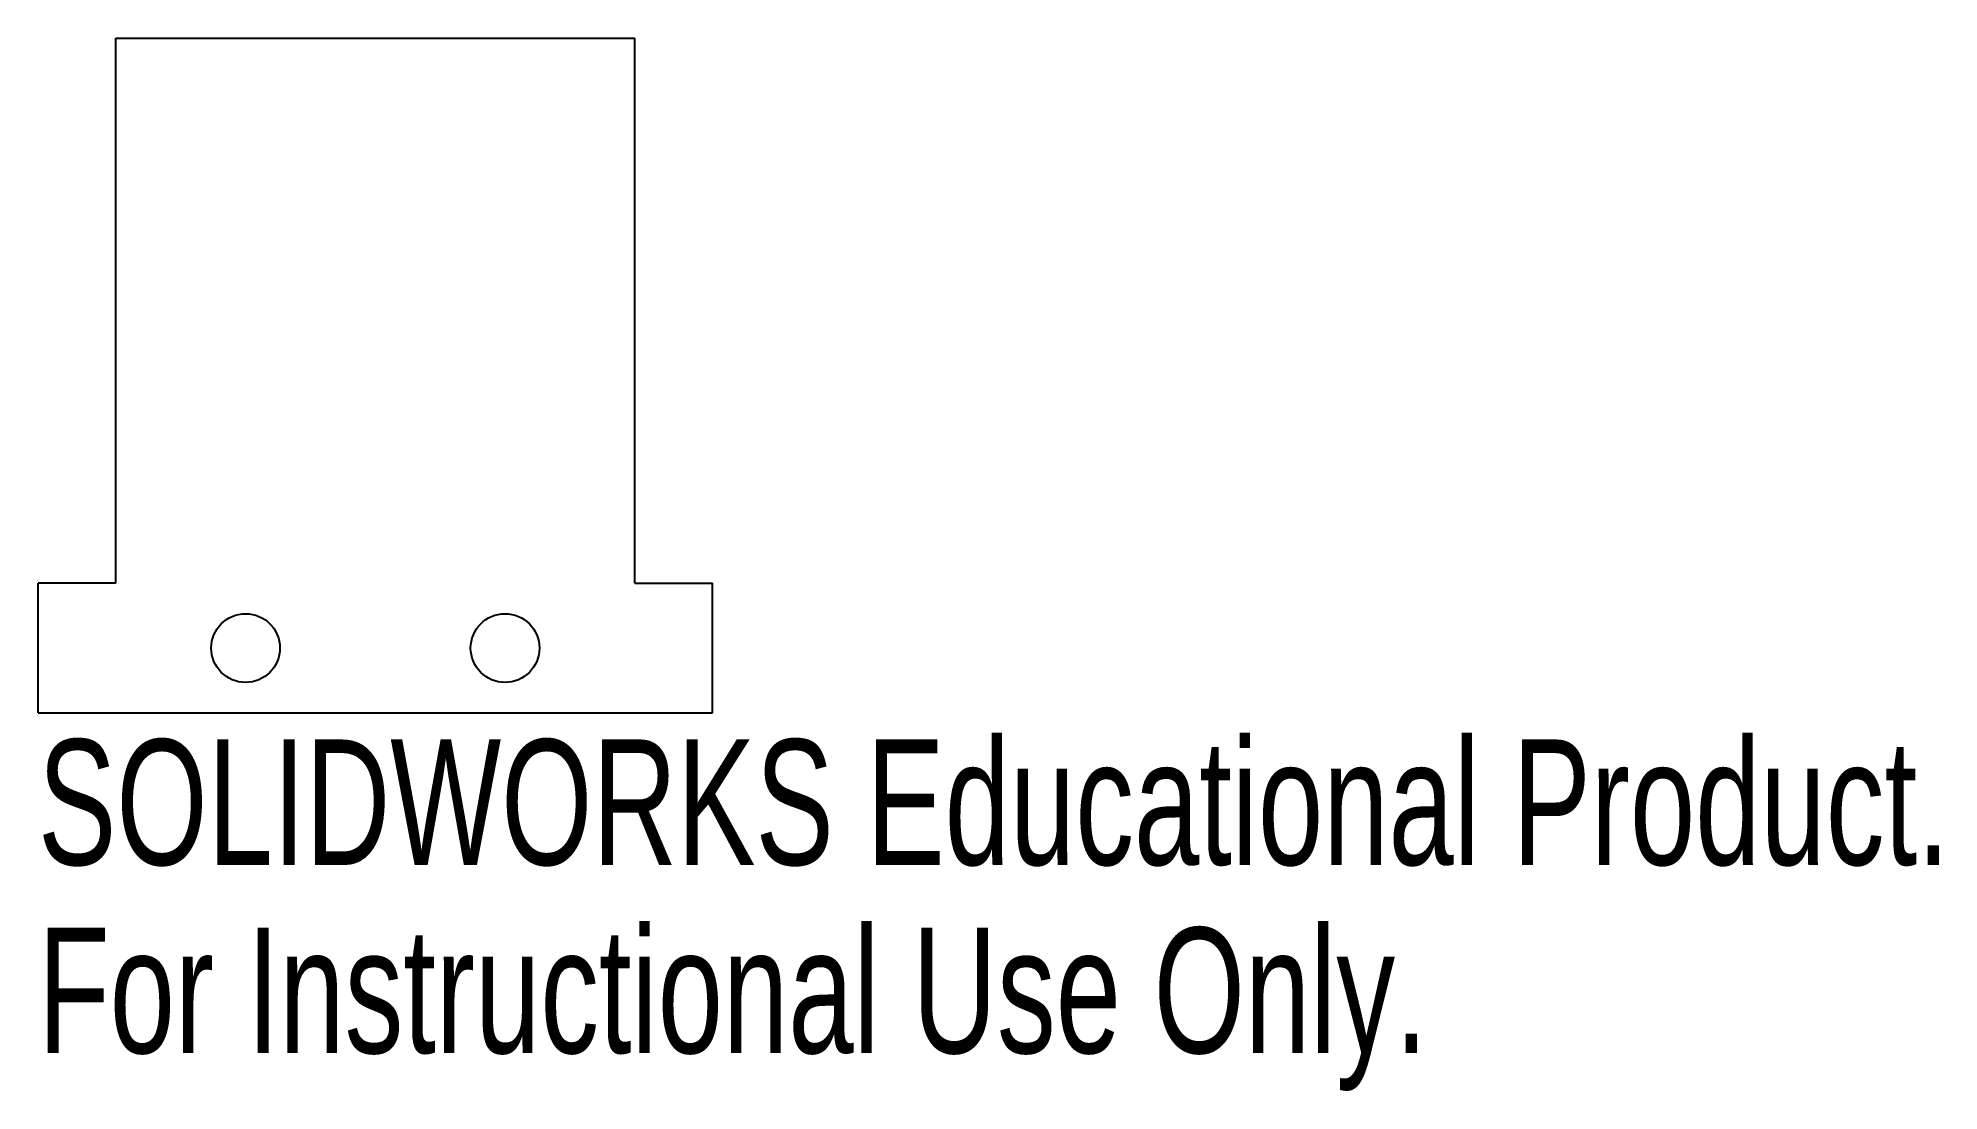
# Model space of a CAD drawing. Header units: millimetres. Extents: x -3 to 70.3, y -14.6 to 26.
import ezdxf

# ---------------------------------------------------------------- set-up
doc = ezdxf.new("R2010")
doc.units = ezdxf.units.MM
doc.styles.add('SLDTEXTSTYLE0', font='TXT', dxfattribs={"width": 0.7})

msp = doc.modelspace()

# ---------------------------------------------------------------- linework, layer by layer
at = {"color": 7, "linetype": 'Continuous', "lineweight": 25}
for p, q in [((0, 26), (20, 26)), ((0, 5), (0, 26)), ((20, 5), (20, 26)), ((0, 5), (-3, 5)), ((-3, 0), (-3, 5)), ((20, 5), (23, 5)), ((23, 0), (23, 5)), ((-3, 0), (23, 0))]:
    msp.add_line(p, q, dxfattribs=at)
for centre in [(5, 2.5), (15, 2.5)]:
    msp.add_circle(centre, 1.325, dxfattribs=at)

# ---------------------------------------------------------------- texts
at = {"color": 7, "linetype": 'Continuous', "char_height": 4.83362, "attachment_point": 1, "style": 'SLDTEXTSTYLE0'}
for s, insert in [('SOLIDWORKS Educational Product.', (-3, -1.02)), ('For Instructional Use Only.', (-3, -8.27))]:
    msp.add_mtext(s, dxfattribs=dict(at, insert=insert))

doc.saveas('drawing.dxf')
